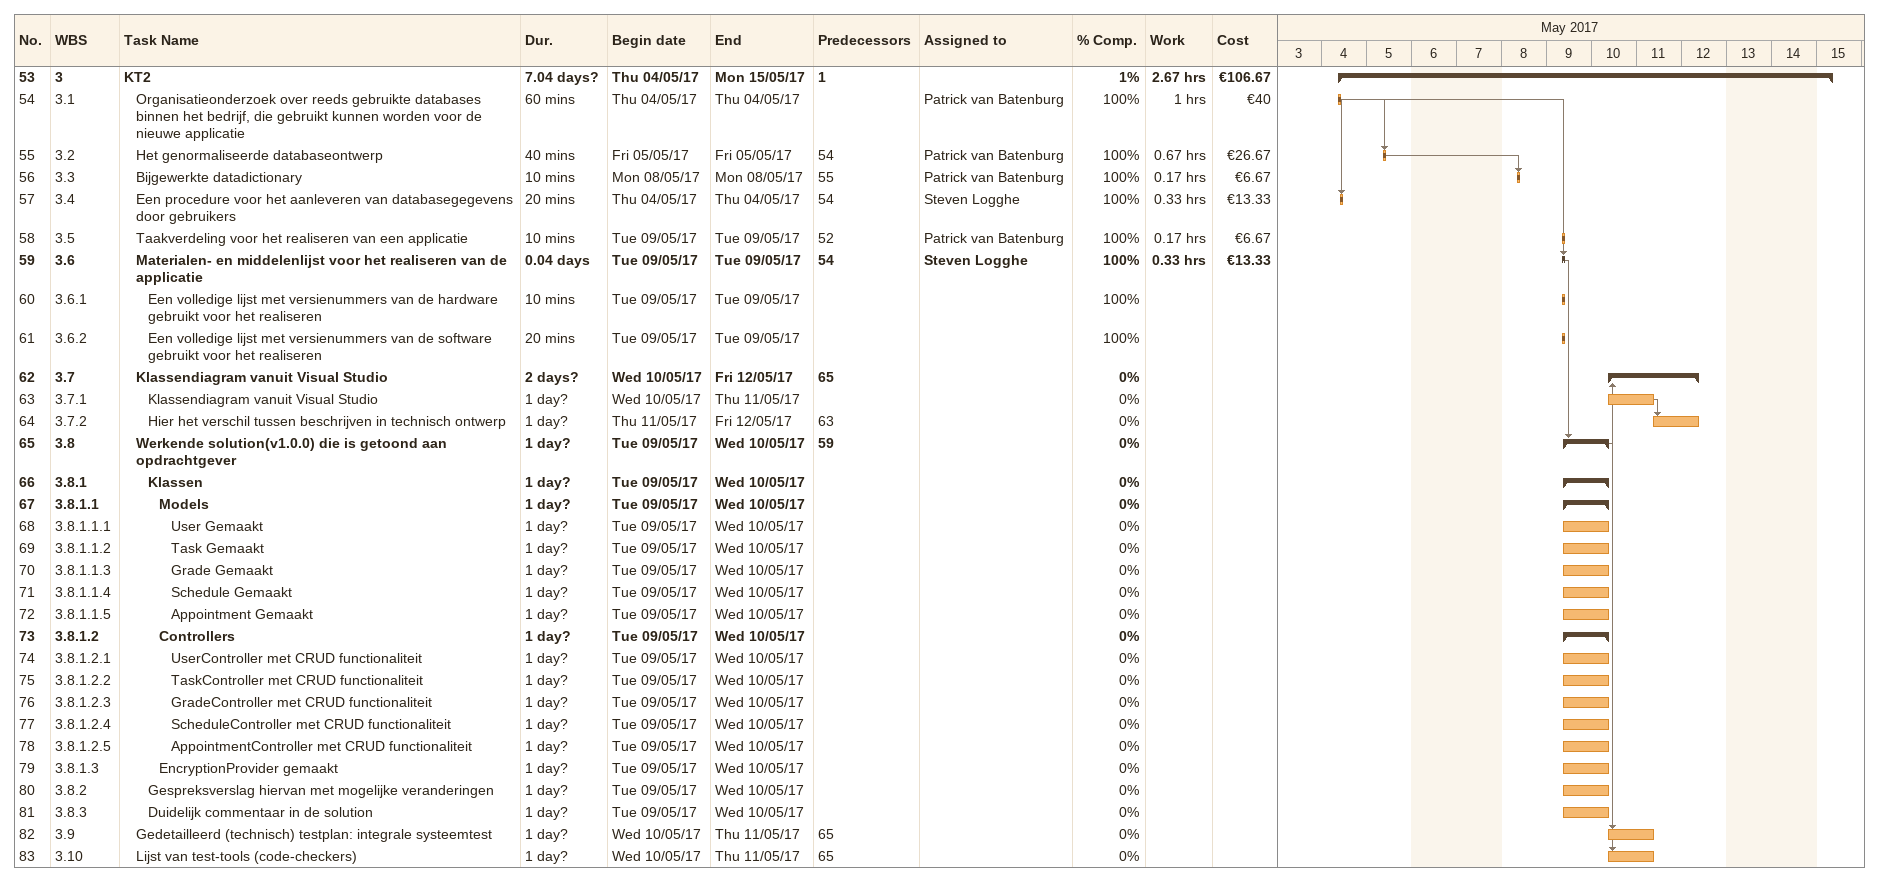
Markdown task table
| ID | WBS | Task | Duration | Start | Finish | Predecessors | Resources | % complete | Work (h) | Cost (€) |
|---|---|---|---|---|---|---|---|---|---|---|
| 53 | 3 | **KT2** | 7.04d? | 2017-05-04 | 2017-05-15 | 1 |  | 1 | 2.67 | 106.67 |
| 54 | 3.1 | Organisatieonderzoek over reeds gebruikte databases binnen het bedrijf, die gebruikt kunnen worden voor de nieuwe applicatie | 60min | 2017-05-04 | 2017-05-04 |  | Patrick van Batenburg | 100 | 1 | 40 |
| 55 | 3.2 | Het genormaliseerde databaseontwerp | 40min | 2017-05-05 | 2017-05-05 | 54 | Patrick van Batenburg | 100 | 0.67 | 26.67 |
| 56 | 3.3 | Bijgewerkte datadictionary | 10min | 2017-05-08 | 2017-05-08 | 55 | Patrick van Batenburg | 100 | 0.17 | 6.67 |
| 57 | 3.4 | Een procedure voor het aanleveren van databasegegevens door gebruikers | 20min | 2017-05-04 | 2017-05-04 | 54 | Steven Logghe | 100 | 0.33 | 13.33 |
| 58 | 3.5 | Taakverdeling voor het realiseren van een applicatie | 10min | 2017-05-09 | 2017-05-09 | 52 | Patrick van Batenburg | 100 | 0.17 | 6.67 |
| 59 | 3.6 | **Materialen- en middelenlijst voor het realiseren van de applicatie** | 0.04d | 2017-05-09 | 2017-05-09 | 54 | Steven Logghe | 100 | 0.33 | 13.33 |
| 60 | 3.6.1 | Een volledige lijst met versienummers van de hardware gebruikt voor het realiseren | 10min | 2017-05-09 | 2017-05-09 |  |  | 100 |  |  |
| 61 | 3.6.2 | Een volledige lijst met versienummers van de software gebruikt voor het realiseren | 20min | 2017-05-09 | 2017-05-09 |  |  | 100 |  |  |
| 62 | 3.7 | **Klassendiagram vanuit Visual Studio** | 2d? | 2017-05-10 | 2017-05-12 | 65 |  | 0 |  |  |
| 63 | 3.7.1 | Klassendiagram vanuit Visual Studio | 1d? | 2017-05-10 | 2017-05-11 |  |  | 0 |  |  |
| 64 | 3.7.2 | Hier het verschil tussen beschrijven in technisch ontwerp | 1d? | 2017-05-11 | 2017-05-12 | 63 |  | 0 |  |  |
| 65 | 3.8 | **Werkende solution(v1.0.0) die is getoond aan opdrachtgever** | 1d? | 2017-05-09 | 2017-05-10 | 59 |  | 0 |  |  |
| 66 | 3.8.1 | **Klassen** | 1d? | 2017-05-09 | 2017-05-10 |  |  | 0 |  |  |
| 67 | 3.8.1.1 | **Models** | 1d? | 2017-05-09 | 2017-05-10 |  |  | 0 |  |  |
| 68 | 3.8.1.1.1 | User Gemaakt | 1d? | 2017-05-09 | 2017-05-10 |  |  | 0 |  |  |
| 69 | 3.8.1.1.2 | Task Gemaakt | 1d? | 2017-05-09 | 2017-05-10 |  |  | 0 |  |  |
| 70 | 3.8.1.1.3 | Grade Gemaakt | 1d? | 2017-05-09 | 2017-05-10 |  |  | 0 |  |  |
| 71 | 3.8.1.1.4 | Schedule Gemaakt | 1d? | 2017-05-09 | 2017-05-10 |  |  | 0 |  |  |
| 72 | 3.8.1.1.5 | Appointment Gemaakt | 1d? | 2017-05-09 | 2017-05-10 |  |  | 0 |  |  |
| 73 | 3.8.1.2 | **Controllers** | 1d? | 2017-05-09 | 2017-05-10 |  |  | 0 |  |  |
| 74 | 3.8.1.2.1 | UserController met CRUD functionaliteit | 1d? | 2017-05-09 | 2017-05-10 |  |  | 0 |  |  |
| 75 | 3.8.1.2.2 | TaskController met CRUD functionaliteit | 1d? | 2017-05-09 | 2017-05-10 |  |  | 0 |  |  |
| 76 | 3.8.1.2.3 | GradeController met CRUD functionaliteit | 1d? | 2017-05-09 | 2017-05-10 |  |  | 0 |  |  |
| 77 | 3.8.1.2.4 | ScheduleController met CRUD functionaliteit | 1d? | 2017-05-09 | 2017-05-10 |  |  | 0 |  |  |
| 78 | 3.8.1.2.5 | AppointmentController met CRUD functionaliteit | 1d? | 2017-05-09 | 2017-05-10 |  |  | 0 |  |  |
| 79 | 3.8.1.3 | EncryptionProvider gemaakt | 1d? | 2017-05-09 | 2017-05-10 |  |  | 0 |  |  |
| 80 | 3.8.2 | Gespreksverslag hiervan met mogelijke veranderingen | 1d? | 2017-05-09 | 2017-05-10 |  |  | 0 |  |  |
| 81 | 3.8.3 | Duidelijk commentaar in de solution | 1d? | 2017-05-09 | 2017-05-10 |  |  | 0 |  |  |
| 82 | 3.9 | Gedetailleerd (technisch) testplan: integrale systeemtest | 1d? | 2017-05-10 | 2017-05-11 | 65 |  | 0 |  |  |
| 83 | 3.10 | Lijst van test-tools (code-checkers) | 1d? | 2017-05-10 | 2017-05-11 | 65 |  | 0 |  |  |
